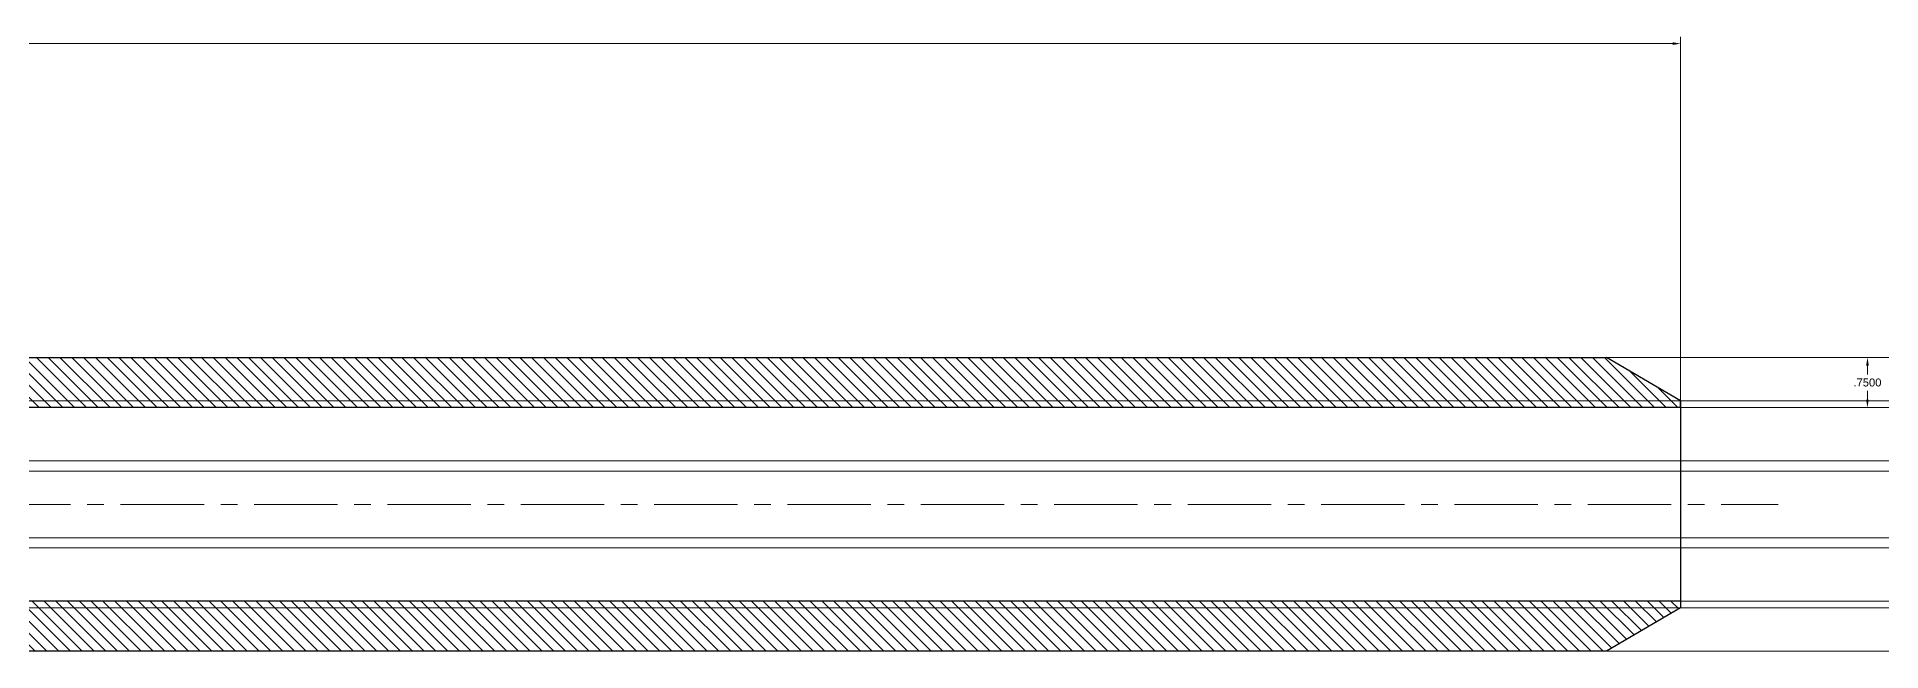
# Model space of a CAD drawing. Header units: inches. Extents: x 21 to 133, y 12 to 22.
# Drawn here: x 80.34 to 108, y 12.49 to 21.7 of the extents above; entities that cross this region are included whole.
import ezdxf

# ---------------------------------------------------------------- set-up
doc = ezdxf.new("R2010")
doc.units = ezdxf.units.IN
doc.header["$MEASUREMENT"] = 0
doc.linetypes.add('Amconstr', pattern=[9999, 9999, 0])
doc.linetypes.add('CENTER', pattern=[2, 1.25, -0.25, 0.25, -0.25])
for name, color, linetype, lineweight in [('AM_0', 7, 'Continuous', 30), ('AM_5', 3, 'Continuous', 15), ('AM_7', 4, 'CENTER', 15), ('AM_8', 1, 'Continuous', 15), ('AM_CL', 1, 'Amconstr', 15)]:
    doc.layers.add(name, color=color, linetype=linetype, lineweight=lineweight)
doc.styles.get("Standard").update_dxf_attribs({"font": 'arial.ttf'})
doc.dimstyles.new('AM_ANSI$0', dxfattribs={"dimtxt": 0.12, "dimasz": 0.12, "dimexe": 0.1, "dimexo": 0.05, "dimgap": 0.06, "dimtad": 0, "dimtih": 1, "dimtoh": 1, "dimdec": 4, "dimzin": 7, "dimdsep": 46, "dimtxsty": 'Standard', "dimcen": 0, "dimclrd": 256, "dimclre": 256, "dimclrt": 2, "dimadec": 0, "dimazin": 2, "dimtp": 0.1, "dimtm": 0.1, "dimtfac": 0.71, "dimtdec": 4, "dimtofl": 0, "dimtmove": 0, "dimatfit": 3, "dimfxl": 1, "dimtolj": 1, "dimtzin": 7, "dimlwd": -1, "dimlwe": -1, "dimarcsym": 1})
doc.dimstyles.new('AM_ANSI$2', dxfattribs={"dimtxt": 0.12, "dimasz": 0.12, "dimexe": 0.1, "dimexo": 0.05, "dimgap": 0.06, "dimtad": 0, "dimtih": 1, "dimtoh": 1, "dimdec": 4, "dimzin": 7, "dimdsep": 46, "dimtxsty": 'Standard', "dimcen": 0, "dimclrd": 256, "dimclre": 256, "dimclrt": 2, "dimadec": 0, "dimazin": 2, "dimtp": 0.1, "dimtm": 0.1, "dimtfac": 0.71, "dimtdec": 4, "dimtofl": 0, "dimtmove": 0, "dimatfit": 3, "dimfxl": 1, "dimtolj": 1, "dimtzin": 7, "dimlwd": -1, "dimlwe": -1, "dimarcsym": 1})

# ---------------------------------------------------------------- blocks, each defined once
blk = doc.blocks.new('*D6')
at = {"layer": 'AM_5', "linetype": 'ByBlock', "transparency": 16777216}
for p, q in [((103.929, 16.892), (107.892, 16.892)), ((107.792, 16.772), (107.792, 16.638)), ((107.792, 16.262), (107.792, 16.395)), ((103.929, 16.142), (107.892, 16.142))]:
    blk.add_line(p, q, dxfattribs=at)
at = {"layer": 'AM_5', "transparency": 16777216}
for points in [[(107.772, 16.772), (107.812, 16.772), (107.792, 16.892)], [(107.772, 16.262), (107.812, 16.262), (107.792, 16.142)]]:
    blk.add_solid(points, dxfattribs=at)
at = {"layer": 'Defpoints', "color": 0, "transparency": 16777216}
for p in [(103.879, 16.892), (103.879, 16.142), (107.792, 16.142)]:
    blk.add_point(p, dxfattribs=at)
at = {"layer": 'AM_5', "color": 2, "transparency": 16777216, "insert": (107.792, 16.517), "char_height": 0.12, "attachment_point": 5}
blk.add_mtext('\\A1;.7500', dxfattribs=at)
blk = doc.blocks.new('*D7')
at = {"layer": 'AM_5', "linetype": 'ByBlock', "transparency": 16777216}
for p, q in [((24.991, 16.192), (24.991, 21.697)), ((25.111, 21.597), (64.635, 21.597)), ((104.871, 21.597), (65.346, 21.597)), ((104.991, 16.192), (104.991, 21.697))]:
    blk.add_line(p, q, dxfattribs=at)
at = {"layer": 'AM_5', "transparency": 16777216}
for points in [[(25.111, 21.617), (25.111, 21.577), (24.991, 21.597)], [(104.871, 21.617), (104.871, 21.577), (104.991, 21.597)]]:
    blk.add_solid(points, dxfattribs=at)
at = {"layer": 'Defpoints', "color": 0, "transparency": 16777216}
for p in [(24.991, 21.597), (24.991, 16.142), (104.991, 16.142)]:
    blk.add_point(p, dxfattribs=at)
at = {"layer": 'AM_5', "color": 2, "transparency": 16777216, "insert": (64.991, 21.597), "char_height": 0.12, "attachment_point": 5}
blk.add_mtext('\\A1;80.0000', dxfattribs=at)
blk = doc.blocks.new('*D9')
at = {"layer": 'AM_5', "linetype": 'ByBlock', "transparency": 16777216}
blk.add_line((26.034, 16.917), (31.901, 20.33), dxfattribs=at)
for start, end in [(16.1654, 29.1682), (1.0204, 14.0285)]:
    blk.add_arc((25.991, 16.892), 6.738, start, end, dxfattribs=at)
at = {"layer": 'AM_5', "transparency": 16777216}
for points in [[(31.857, 20.166), (31.892, 20.186), (31.815, 20.28)], [(32.748, 17.012), (32.708, 17.012), (32.729, 16.892)]]:
    blk.add_solid(points, dxfattribs=at)
at = {"layer": 'Defpoints', "color": 0, "transparency": 16777216}
for p in [(32.625, 18.069), (25.991, 16.892), (25.991, 16.892), (103.879, 16.892), (24.991, 16.31)]:
    blk.add_point(p, dxfattribs=at)
at = {"layer": 'AM_5', "color": 2, "transparency": 16777216, "insert": (32.496, 18.646), "char_height": 0.12, "attachment_point": 5}
blk.add_mtext('\\A1;30°', dxfattribs=at)

msp = doc.modelspace()

# ---------------------------------------------------------------- hatches: boundary and pattern name
at = {"layer": 'AM_8'}
h = msp.add_hatch(dxfattribs=at)
h.set_pattern_fill('ANSI31', color=256, angle=90)
edge = h.paths.add_edge_path()
edge.add_line((103.87888, 16.8917), (79.07157, 16.8917))
edge.add_spline(control_points=[(79.07157, 16.8917), (78.96442, 16.64747), (78.85727, 16.40325), (78.79694, 16.1417)], knot_values=[0, 0, 0, 0, 0.79870039, 0.79870039, 0.79870039, 0.79870039], degree=3, periodic=0)
edge.add_line((78.79694, 16.1417), (104.99059, 16.1417))
edge.add_line((104.99059, 16.1417), (104.99059, 16.2417))
edge.add_line((104.99059, 16.2417), (103.87888, 16.8917))
edge = h.paths.add_edge_path()
edge.add_line((104.99059, 13.1417), (104.99059, 13.2417))
edge.add_line((104.99059, 13.2417), (78.86032, 13.2417))
edge.add_spline(control_points=[(78.86032, 13.2417), (78.91017, 12.98742), (78.88525, 12.73956), (78.86032, 12.4917)], knot_values=[0, 0, 0, 0, 0.75, 0.75, 0.75, 0.75], degree=3, periodic=0)
edge.add_line((78.86032, 12.4917), (103.8792, 12.4917))
edge.add_line((103.8792, 12.4917), (104.99059, 13.1417))

# ---------------------------------------------------------------- linework, layer by layer
for p, q in [((25.99059, 16.8917), (103.87888, 16.8917)), ((104.99059, 16.2417), (104.99059, 13.1417)), ((103.8792, 12.4917), (25.99059, 12.4917))]:
    msp.add_line(p, q)
at = {"layer": 'AM_0'}
for p, q in [((104.99059, 16.2417), (103.87888, 16.8917)), ((104.99059, 16.1417), (78.79694, 16.1417)), ((104.99059, 16.1417), (104.99059, 16.2417)), ((104.99059, 13.2417), (78.86032, 13.2417)), ((104.99059, 13.1417), (103.8792, 12.4917)), ((104.99059, 13.2417), (104.99059, 13.1417))]:
    msp.add_line(p, q, dxfattribs=at)
at = {"layer": 'AM_7'}
msp.add_line((23.59884, 14.6898), (106.45475, 14.6898), dxfattribs=at)
at = {"layer": 'AM_CL'}
for p in [(103.87888, 16.8917), (104.99059, 16.2417), (104.99059, 16.1417), (78.90173, 15.3417), (78.99487, 15.1898), (78.84421, 14.1898), (78.76152, 14.0417), (104.99059, 13.2417), (104.99059, 13.1417), (103.87888, 12.4917)]:
    msp.add_xline(p, (1, 0), dxfattribs=at)

# ---------------------------------------------------------------- dimensions: what is measured, and where the dimension line sits
at = {"layer": 'AM_5'}
dim = msp.add_linear_dim(base=(24.99059, 21.59736), p1=(104.99059, 16.1417), p2=(24.99059, 16.1417), dimstyle='AM_ANSI$0', override={"dimpost": ''}, dxfattribs=at)
dim.commit()
dim.dimension.update_dxf_attribs({"geometry": '*D7', "text_midpoint": (64.99059, 21.59736)})
dim = msp.add_angular_dim_2l(base=(32.62502, 18.06903), line1=((25.99059, 16.8917), (24.99059, 16.30995)), line2=((25.99059, 16.8917), (103.87888, 16.8917)), dimstyle='AM_ANSI$2', override={"dimpost": ''}, dxfattribs=at)
dim.commit()
dim.dimension.update_dxf_attribs({"geometry": '*D9', "text_midpoint": (32.49621, 18.64635)})
dim = msp.add_linear_dim(base=(107.79242, 16.1417), p1=(103.87888, 16.8917), p2=(103.87888, 16.1417), angle=90, dimstyle='AM_ANSI$0', override={"dimpost": ''}, dxfattribs=at)
dim.commit()
dim.dimension.update_dxf_attribs({"geometry": '*D6', "text_midpoint": (107.79242, 16.5167)})

doc.saveas('drawing.dxf')
